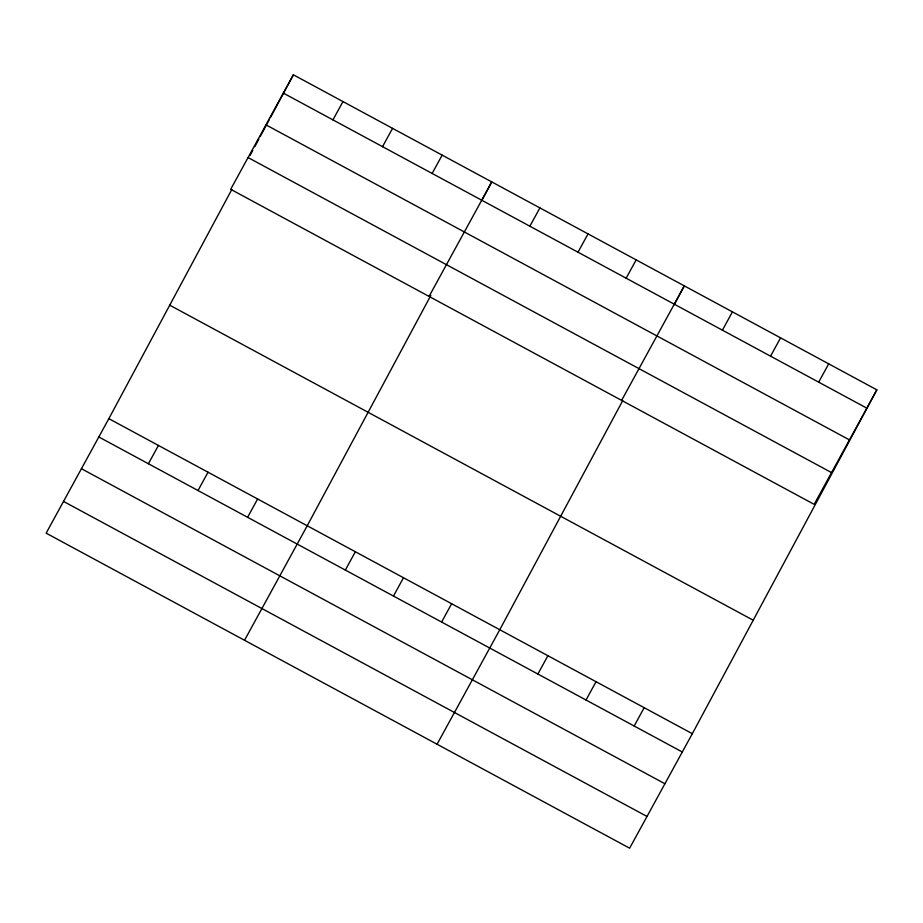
<?xml version="1.0" encoding="UTF-8"?>
<svg xmlns="http://www.w3.org/2000/svg" width="923" height="923" viewBox="0 0 923 923"><rect width="100%" height="100%" fill="white"/><g stroke="black" fill="none" stroke-linecap="round" stroke-linejoin="round"><path stroke-width="1.38" d="M876.85 389.841L814.155 504.339L230.681 189.307L293.376 74.798L876.85 389.841L692.319 733.693L629.624 848.202L46.15 533.159L108.845 418.661L231.8 189.527M250.075 155.491L252.775 150.449M254.806 146.665L258.867 139.096M260.217 136.581L269.02 120.186M270.37 117.671L293.376 74.798M430.856 295.383L307.221 525.764L244.526 640.274M481.61 200.822L491.751 181.912L429.068 296.421M622.737 400.605L499.77 629.728L437.075 744.238M674.159 304.786L684.301 285.876L621.617 400.386M332.949 119.886L342.975 101.576M148.407 463.738L158.433 445.44M382.537 146.665L392.563 128.355M198.007 490.517L208.033 472.218M432.137 173.443L442.163 155.133M247.606 517.295L257.621 498.997M529.871 226.216L539.897 207.906M345.329 570.068L355.355 551.758M578.006 252.198L588.032 233.9M393.475 596.062L403.489 577.752M626.14 278.192L636.166 259.882M441.609 622.044L451.635 603.746M722.421 330.169L732.435 311.87M537.878 674.032L547.904 655.722M770.555 356.163L780.581 337.853M586.013 700.026L596.039 681.716M818.689 382.157L828.716 363.847M634.159 726.009L644.173 707.699M283.349 93.108L866.824 408.151M265.974 124.859L849.448 439.89M248.068 157.556L831.542 472.599M169.74 305.19L753.214 620.221M108.845 418.661L692.319 733.693M98.819 436.971L682.293 752.003M81.432 468.711L664.906 783.742M63.525 501.42L647 816.451"/></g></svg>
